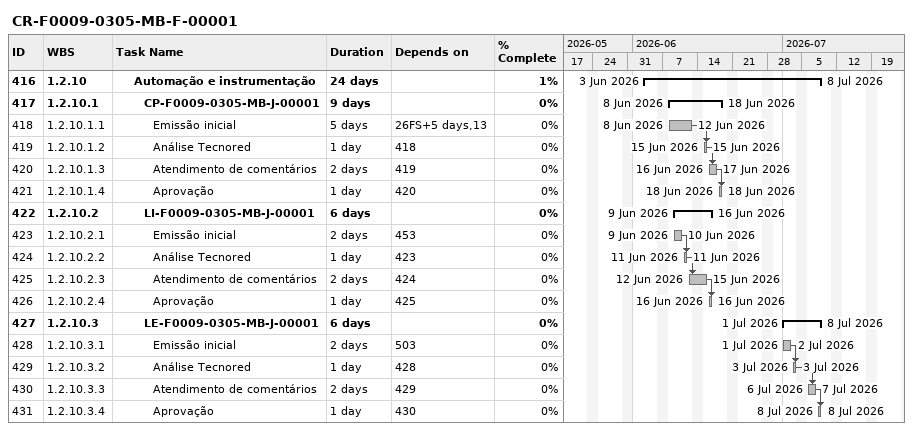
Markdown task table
CR-F0009-0305-MB-F-00001

| ID | WBS | Task | Duration | Start | Finish | Predecessors | % complete |
|---|---|---|---|---|---|---|---|
| 416 | 1.2.10 | **Automação e instrumentação** | 24d | 2026-06-03 | 2026-07-08 |  | 1 |
| 417 | 1.2.10.1 | **CP-F0009-0305-MB-J-00001** | 9d | 2026-06-08 | 2026-06-18 |  | 0 |
| 418 | 1.2.10.1.1 | Emissão inicial | 5d | 2026-06-08 | 2026-06-12 | 26FS+5d, 13 | 0 |
| 419 | 1.2.10.1.2 | Análise Tecnored | 1d | 2026-06-15 | 2026-06-15 | 418 | 0 |
| 420 | 1.2.10.1.3 | Atendimento de comentários | 2d | 2026-06-16 | 2026-06-17 | 419 | 0 |
| 421 | 1.2.10.1.4 | Aprovação | 1d | 2026-06-18 | 2026-06-18 | 420 | 0 |
| 422 | 1.2.10.2 | **LI-F0009-0305-MB-J-00001** | 6d | 2026-06-09 | 2026-06-16 |  | 0 |
| 423 | 1.2.10.2.1 | Emissão inicial | 2d | 2026-06-09 | 2026-06-10 | 453 | 0 |
| 424 | 1.2.10.2.2 | Análise Tecnored | 1d | 2026-06-11 | 2026-06-11 | 423 | 0 |
| 425 | 1.2.10.2.3 | Atendimento de comentários | 2d | 2026-06-12 | 2026-06-15 | 424 | 0 |
| 426 | 1.2.10.2.4 | Aprovação | 1d | 2026-06-16 | 2026-06-16 | 425 | 0 |
| 427 | 1.2.10.3 | **LE-F0009-0305-MB-J-00001** | 6d | 2026-07-01 | 2026-07-08 |  | 0 |
| 428 | 1.2.10.3.1 | Emissão inicial | 2d | 2026-07-01 | 2026-07-02 | 503 | 0 |
| 429 | 1.2.10.3.2 | Análise Tecnored | 1d | 2026-07-03 | 2026-07-03 | 428 | 0 |
| 430 | 1.2.10.3.3 | Atendimento de comentários | 2d | 2026-07-06 | 2026-07-07 | 429 | 0 |
| 431 | 1.2.10.3.4 | Aprovação | 1d | 2026-07-08 | 2026-07-08 | 430 | 0 |
